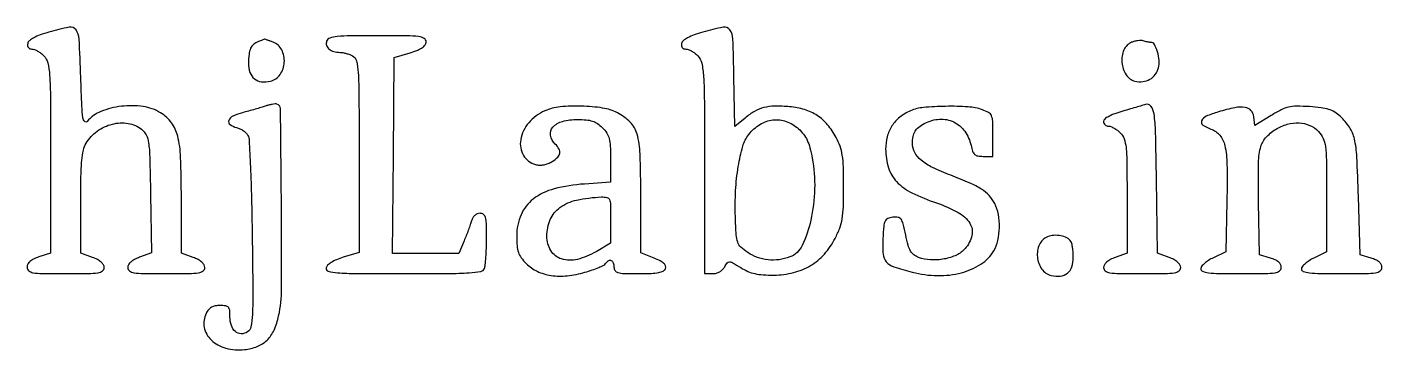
# Model space of a CAD drawing. Extents: x 48 to 1278, y 120 to 1454.
# Drawn here: x 874 to 1278, y 120.3 to 216.6 of the extents above; entities that cross this region are included whole.
import ezdxf

# ---------------------------------------------------------------- set-up
doc = ezdxf.new("R2010")
doc.units = 0

msp = doc.modelspace()

# ---------------------------------------------------------------- linework, layer by layer
for points in [[(880.5, 215.058499, 0.016999), (877.895394, 214.212301, 0.036087), (875.960801, 213.347753, 0.047339), (874.670713, 212.489537, 0.176165), (874.176676, 211.66615, 0.083335), (874.159707, 210.997854, 0.126354), (874.38083, 210.463374, 0.133757), (874.820331, 210.121422, 0.099142), (875.426676, 210, -0.092383), (876.170164, 209.861446, -0.035459), (877.125336, 209.4125, -0.033614), (878.118577, 208.765354, -0.035198), (879, 208, -0.139613), (880.16717, 205.903378, -0.041245), (880.714817, 202.232377, -0.015171), (880.955705, 195.412514, -0.001242), (881, 177.577552), (881, 149.155104), (877.5, 148, 0.031843), (875.935325, 147.37062, 0.068898), (874.855362, 146.657365, 0.094198), (874.222799, 145.84516, 0.11902), (874, 144.922448, 0.220721), (874.486009, 143.875128, 0.13486), (875.745489, 143.291792, 0.038131), (878.484128, 143.046267, 0.003297), (885.5, 143, 0.003533), (892.312356, 143.048135, 0.035278), (895.151989, 143.289111, 0.114657), (896.497045, 143.831815, 0.244445), (897, 144.799112, 0.135347), (896.766908, 145.644429, 0.078533), (896.087782, 146.459176, 0.059852), (894.988453, 147.210669, 0.033285), (893.5, 147.86384), (890, 149.129456), (890, 164.160436, -0.00429), (890.067944, 172.07883, -0.018619), (890.323254, 176.76787, -0.031504), (890.803712, 179.850529, -0.079155), (891.635541, 181.960167, -0.104162), (894.893492, 185.520061, -0.094493), (899.422037, 187.617009, -0.099807), (904.18848, 187.837722, -0.132629), (908.139216, 186.090454, -0.107975), (909.510286, 184.379489, -0.081063), (910.222391, 182.066556, -0.027607), (910.564508, 177.888253, -0.002148), (910.813431, 166.678119), (911.126861, 149.17533), (907.563431, 147.886776, 0.032346), (906.041796, 147.222449, 0.059489), (904.924219, 146.465804, 0.07874), (904.236179, 145.648358, 0.136462), (904, 144.799112, 0.244445), (904.502955, 143.831815, 0.114657), (905.848011, 143.289111, 0.035278), (908.687644, 143.048135, 0.003533), (915.5, 143, 0.003533), (922.312356, 143.048135, 0.035278), (925.151989, 143.289111, 0.114657), (926.497045, 143.831815, 0.244445), (927, 144.799112, 0.135347), (926.766908, 145.644429, 0.078533), (926.087782, 146.459176, 0.059852), (924.988453, 147.210669, 0.033285), (923.5, 147.86384), (920, 149.129456), (920, 165.596847, 0.008867), (919.785194, 177.708245, 0.050987), (918.907943, 184.054852, 0.099699), (917.058802, 188.003354, 0.096944), (913.810176, 190.974365, 0.1017), (908.585121, 192.850958, 0.064805), (902.104361, 192.933093, 0.066238), (896.002556, 191.381287, 0.125157), (891.927167, 188.407724, -0.457199), (891.18935, 188.391702, -0.148473), (890.658212, 189.519711, -0.025532), (890.329277, 193.000459, -0.002404), (890, 201.579994, 0.004617), (889.510047, 213.023986, 0.141416), (888.585062, 215.698371, 0.295266), (886.557556, 216.514355, 0.022139)], [(1075.5, 215.058499, 0.016999), (1072.895394, 214.212301, 0.036087), (1070.960801, 213.347753, 0.047339), (1069.670713, 212.489537, 0.176165), (1069.176676, 211.66615, 0.083335), (1069.159707, 210.997854, 0.126354), (1069.38083, 210.463374, 0.133757), (1069.820331, 210.121422, 0.099142), (1070.426676, 210, -0.092383), (1071.170164, 209.861446, -0.035459), (1072.125336, 209.4125, -0.033614), (1073.118577, 208.765354, -0.035198), (1074, 208, -0.144954), (1075.178466, 205.829935, -0.037508), (1075.718254, 201.844246, -0.013825), (1075.956893, 194.385403, -0.001084), (1076, 174.5), (1076, 143), (1078.464816, 143, 0.067354), (1079.53263, 143.144499, 0.063204), (1080.548715, 143.568418, 0.064375), (1081.409997, 144.223258, 0.075333), (1082.024055, 145.044948, -0.040062), (1082.797817, 146.248204, -0.247627), (1083.443321, 146.547179, -0.119465), (1084.348694, 146.277452, -0.007131), (1086.809239, 144.797135, 0.036357), (1088.93577, 143.681397, 0.047369), (1091.024197, 142.998933, 0.040194), (1093.457802, 142.653919, 0.017944), (1096.694993, 142.574258, 0.058556), (1102.543314, 143.328499, 0.073554), (1107.587406, 145.414176, 0.075087), (1111.734036, 148.828296, 0.064396), (1114.94524, 153.487301, 0.02902), (1116.330978, 156.616918, 0.048959), (1117.070898, 159.387493, 0.033592), (1117.408845, 162.897855, 0.007323), (1117.495023, 168.978377, 0.007306), (1117.406771, 174.828745, 0.030212), (1117.088686, 178.349564, 0.046114), (1116.430637, 181.007863, 0.038831), (1115.267663, 183.665785, 0.053434), (1112.703043, 187.440002, 0.071397), (1109.605886, 190.181934, 0.071438), (1105.864044, 191.94102, 0.053571), (1101.387821, 192.80086, 0.023823), (1096.91781, 192.957826, 0.058988), (1093.673021, 192.532368, 0.069084), (1090.930898, 191.417479, 0.043876), (1088.104184, 189.434211), (1085.054223, 186.867838), (1084.777112, 201.671366, 0.004595), (1084.459055, 213.06544, 0.143194), (1083.576656, 215.714405, 0.29801), (1081.577078, 216.525915, 0.021605)], [(943, 212.271109, 0.084061), (941.576564, 211.434307, 0.110528), (940.665597, 210.239587, 0.079915), (940.171615, 208.467093, 0.027053), (940.015313, 205.785184, 0.083598), (940.465258, 203.043915, 0.139789), (941.789068, 201.138792, 0.143742), (943.887801, 200.250926, 0.090393), (946.564276, 200.426776, 0.180683), (949.42466, 202.398036, 0.136615), (950.701207, 206.026084, 0.13764), (949.915471, 209.771559, 0.183811), (947.342274, 212.059967, 0.004926), (946.381303, 212.414532, 0.007565), (945.541775, 212.700675, 0.003218), (944.823833, 212.928218, 0.177847), (944.6849, 212.921053, -0.008458), (944.55618, 212.868649, -0.000387), (944.113689, 212.697566, -0.000645), (943.588082, 212.495593, -0.000463)], [(963.322898, 212.399075, 0.168845), (963.283244, 211.155339, 0.142227), (964.014706, 210.051509, 0.106255), (965.444033, 209.286734, 0.067892), (967.315741, 209.015313, -0.043396), (968.15029, 208.935648, -0.02281), (969.166297, 208.700413, -0.022516), (970.192499, 208.36244, -0.032066), (971.065741, 207.964816, -0.216367), (972.210318, 206.469266, -0.040599), (972.724214, 202.972466, -0.015033), (972.958049, 196.236472, -0.001159), (973, 178.140384), (973, 149.351135), (968.254416, 147.877386, 0.024291), (966.280719, 147.157644, 0.040276), (964.70868, 146.341695, 0.049453), (963.618834, 145.499181, 0.157181), (963.181092, 144.701818, 0.394165), (963.792513, 143.728058, 0.046475), (966.553415, 143.264639, 0.016866), (972.155539, 143.04219, 0.001489), (986.319687, 143, 0.001825), (999.67906, 143.048757, 0.014579), (1005.836139, 143.273318, 0.026518), (1009.304113, 143.68669, 0.264076), (1010.393011, 144.581787, 0.066985), (1010.630699, 145.584999, 0.007881), (1010.821697, 147.878025, 0.009324), (1010.955585, 150.625466, 0.007511), (1011, 153.581787, 0.006185), (1010.946169, 157.933468, 0.057593), (1010.684869, 159.790391, 0.171869), (1010.094275, 160.662483, 0.160126), (1009.067388, 161, 0.096477), (1008.243731, 160.839578, 0.084379), (1007.496138, 160.378052, 0.078159), (1006.897971, 159.658233, 0.066668), (1006.509452, 158.75, -0.015291), (1006.161052, 157.630303, -0.005508), (1005.599597, 156.059375, -0.005458), (1004.946294, 154.350663, -0.006453), (1004.29019, 152.75), (1002.696251, 149), (992.833021, 149), (982.969791, 149), (983.234895, 178.25), (983.5, 207.5), (988.25, 208.926304, 0.019645), (990.472493, 209.690033, 0.057506), (991.903326, 210.444358, 0.092733), (992.714538, 211.254904, 0.151358), (993, 212.176304, 0.272532), (992.409474, 213.179241, 0.095707), (990.757976, 213.718625, 0.028657), (987.265269, 213.954914, 0.002563), (978.468615, 214, 0.00332), (970.391584, 213.946366, 0.023012), (966.441823, 213.711888, 0.048977), (964.240168, 213.258283, 0.229751)], [(1203.378419, 212.0172, 0.196943), (1201.070987, 209.765789, 0.124225), (1200.456995, 205.999321, 0.122543), (1201.703202, 202.35461, 0.190133), (1204.37149, 200.442898, 0.089931), (1206.67977, 200.289114, 0.100636), (1208.79698, 200.975381, 0.103376), (1210.436496, 202.413544, 0.100033), (1211.386606, 204.404224, 0.084037), (1211.560308, 206.62022, 0.050584), (1211.059686, 209.215788, 0.051659), (1210.160548, 211.373395, 0.274801), (1209.106538, 212, -0.033303), (1208.651658, 212.030332, -0.014209), (1208.049358, 212.128507, -0.013986), (1207.410744, 212.26995, -0.017863), (1206.831787, 212.43747, 0.077542), (1206.171933, 212.545722, 0.032245), (1205.267998, 212.494472, 0.030934), (1204.288499, 212.313246, 0.034865)], [(945, 192.970533, -0.009139), (943.748624, 192.564097, -0.003455), (941.985937, 192.040285, -0.003421), (940.060364, 191.496775, -0.004167), (938.25, 191.015323, 0.04459), (935.381608, 189.998365, 0.191863), (934.155322, 188.712903, 0.347226), (934.51211, 187.498156, 0.092969), (936.471135, 186.596601, -0.05038), (937.483367, 186.231027, -0.040732), (938.481503, 185.647979, -0.042213), (939.320447, 184.949243, -0.078415), (939.844834, 184.238193, -0.107614), (940.217419, 182.862719, -0.001746), (940.592808, 174.818898, -0.004471), (940.914159, 165.426464, -0.002941), (941.123699, 154.613376, -0.001318), (941.306817, 137.748468, -0.013892), (941.172011, 130.857409, -0.031375), (940.759874, 127.128301, -0.211432), (939.75, 125.618491, -0.141904), (937.827263, 125.060154, -0.179244), (936.102619, 125.697594, -0.139113), (934.908442, 127.498266, -0.077438), (934.5, 130.119674, 0.023136), (934.40894, 132.086529, 0.158411), (934.030312, 132.965505, 0.181943), (933.236229, 133.388954, 0.032498), (931.529533, 133.5, 0.047086), (930.096839, 133.364781, 0.081921), (928.978677, 132.954488, 0.087556), (928.100935, 132.230314, 0.061029), (927.390911, 131.156915, 0.165235), (926.824109, 126.983268, 0.156141), (928.894221, 123.214695, 0.12493), (933.253083, 120.775779, 0.090987), (938.812265, 120.329629, 0.069217), (942.642439, 121.265335, 0.100392), (945.549411, 123.161315, 0.093093), (947.632692, 126.160527, 0.052458), (949.016983, 130.385408, 0.052192), (949.895562, 138.525306, 0.002852), (949.831767, 164.294455, 0.000729), (949.562453, 192.238938, 0.341156), (948.5, 193.583732, 0.08411), (947.954804, 193.625674, 0.020602), (947.059375, 193.506565, 0.020522), (946.030468, 193.282441, 0.019204)], [(1028.415186, 191.578588, 0.11346), (1023.600866, 188.019494, 0.134027), (1021.186667, 182.914965, 0.176594), (1022.005056, 178.266594, 0.20298), (1025.579512, 175.5694, 0.053837), (1026.854537, 175.391886, 0.05242), (1028.149909, 175.487892, 0.051566), (1029.416409, 175.854501, 0.048847), (1030.605889, 176.477424, 0.045304), (1032.252044, 177.783167, 0.160935), (1032.878216, 178.955621, 0.181027), (1032.646619, 180.181136, 0.060184), (1031.5, 181.642857, -0.151732), (1030.116364, 184.273337, -0.232967), (1030.801259, 186.70351, -0.147526), (1033.65235, 188.433468, -0.063195), (1038.116883, 189, -0.022096), (1040.737696, 188.884124, -0.057753), (1042.581032, 188.503264, -0.070072), (1044.073813, 187.76545, -0.046644), (1045.545455, 186.545455, -0.051532), (1046.851373, 184.938529, -0.080904), (1047.5722, 183.31567, -0.05279), (1047.911093, 181.089281, -0.011394), (1048, 177.188347), (1048, 170.285786), (1040.168101, 169.748976, 0.045906), (1031.173256, 168.295719, 0.100867), (1024.935598, 165.259607, 0.128398), (1021.295462, 160.582498, 0.101841), (1020, 154.288218, 0.018698), (1020.113699, 151.248825, 0.063932), (1020.510694, 149.31495, 0.077451), (1021.337028, 147.745973, 0.036528), (1022.837424, 146.00873, 0.087852), (1026.130501, 143.706426, 0.07208), (1030.248363, 142.473206, 0.063112), (1035.049437, 142.372316, 0.044495), (1040.352465, 143.414087, 0.012468), (1042.520977, 144.103574, 0.016685), (1044.448307, 144.842587, 0.013888), (1045.991974, 145.545488, 0.141472), (1046.50812, 146.013139, -0.107866), (1047.307714, 146.840265, -0.248319), (1048.143357, 146.92464, -0.213004), (1048.780155, 146.261185, -0.086506), (1049, 145, 0.148557), (1049.326238, 143.926207, 0.181113), (1050.174126, 143.317631, 0.060081), (1051.995796, 143.053139, 0.006042), (1056.393011, 143, 0.009209), (1060.109007, 143.068444, 0.037828), (1062.345644, 143.321026, 0.069256), (1063.698888, 143.779053, 0.187071), (1064.368497, 144.517906, 0.177626), (1064.380156, 145.304404, 0.123714), (1063.886677, 146.052803, 0.06891), (1062.795032, 146.806185, 0.021469), (1060.975486, 147.626485), (1057, 149.217159), (1057, 166.15824, 0.00802), (1056.79801, 178.749761, 0.060566), (1055.892511, 184.61931, 0.125188), (1053.844184, 188.170979, 0.081893), (1050.019231, 190.990189, 0.079838), (1045.632777, 192.406935, 0.03147), (1039.294295, 192.97989, 0.031504), (1032.92195, 192.751926, 0.078134)], [(1137.415186, 191.578588, 0.066536), (1134.231834, 189.655114, 0.080459), (1131.896689, 187.065772, 0.07989), (1130.487026, 183.855941, 0.06448), (1130.014742, 180.115141, 0.074715), (1130.861583, 174.599564, 0.11477), (1133.293796, 170.448819, 0.08954), (1137.810422, 167.130629, 0.032343), (1145.204072, 164.088461, -0.042507), (1151.668947, 161.273688, -0.129958), (1155.126338, 158.026399, -0.199985), (1155.724378, 154.401205, -0.120351), (1153.717004, 150.457386, -0.108783), (1151.17301, 148.548527, -0.060536), (1147.460052, 147.375191, -0.058624), (1143.40679, 147.098972, -0.080102), (1139.832552, 147.856812, -0.07231), (1138.415664, 148.655259, -0.097832), (1137.45072, 149.759411, -0.06377), (1136.723221, 151.500411, -0.015939), (1135.999528, 154.502274, 0.009585), (1135.222897, 157.913384, 0.095917), (1134.610243, 159.234299, 0.200593), (1133.721043, 159.778663, 0.067235), (1132.166976, 159.808411, 0.067954), (1130.632855, 159.415331, 0.189983), (1129.843789, 158.662324, 0.08809), (1129.451401, 157.172684, 0.008418), (1129.2064, 153.408629, 0.029713), (1129.258297, 148.79388, 0.163823), (1130.202738, 146.531191, 0.133429), (1132.431434, 145.053975, 0.017314), (1137.959849, 143.431774, 0.058143), (1145.476428, 142.413594, 0.068918), (1152.587061, 143.264755, 0.078361), (1158.427754, 145.825245, 0.118826), (1162.25, 149.809121, 0.077613), (1163.468889, 152.92177, 0.049279), (1163.93534, 156.795299, 0.049171), (1163.634608, 160.698315, 0.075666), (1162.551112, 163.90116, 0.066318), (1160.882769, 166.28976, 0.064241), (1158.630929, 168.187829, 0.041334), (1155.182261, 170.024779, 0.011031), (1149.410589, 172.361885, -0.02094), (1143.991251, 174.682334, -0.061256), (1140.572434, 176.867879, -0.095415), (1138.675048, 179.169669, -0.12687), (1138.015313, 181.788955, -0.041271), (1138.206161, 183.948559, -0.093691), (1138.777418, 185.477943, -0.094022), (1139.866031, 186.689978, -0.041771), (1141.684259, 187.850296, -0.105976), (1146.093703, 189.086551, -0.127857), (1150.303485, 188.267536, -0.126783), (1153.606418, 185.492828, -0.103222), (1155.471492, 181.25, 0.03115), (1155.957138, 179.500144, 0.12681), (1156.562278, 178.587045, 0.141717), (1157.493583, 178.13523, 0.042559), (1159.079455, 178), (1162, 178), (1162, 184.402175, 0.00821), (1161.932547, 188.509997, 0.091429), (1161.584156, 190.103929, 0.167165), (1160.73695, 191.052892, 0.043852), (1158.850777, 191.902175, 0.068136), (1154.614319, 192.758158, 0.019603), (1147.914013, 192.919705, 0.019006), (1141.270362, 192.566582, 0.080055)], [(1207.5, 193.467582, -0.014867), (1206.844663, 193.249751, -0.001202), (1205.104687, 192.732845, -0.001619), (1203.025172, 192.127813, -0.001243), (1200.75, 191.479957, 0.017595), (1198.351431, 190.711341, 0.035647), (1196.539654, 189.909717, 0.044994), (1195.338223, 189.126437, 0.229696), (1195, 188.429042, 0.104101), (1195.114772, 187.883764, 0.098999), (1195.440625, 187.419781, 0.096675), (1195.927431, 187.108833, 0.094196), (1196.5, 187, -0.095343), (1197.214566, 186.862493, -0.034745), (1198.146875, 186.4125, -0.032922), (1199.123995, 185.765364, -0.033666), (1200, 185, -0.111656), (1201.114803, 183.233686, -0.058914), (1201.690952, 180.692139, -0.023721), (1201.947129, 176.264909, -0.002592), (1202, 166.064728), (1202, 149.129456), (1198.5, 147.86384, 0.033285), (1197.011547, 147.210669, 0.059852), (1195.912218, 146.459176, 0.078533), (1195.233092, 145.644429, 0.135347), (1195, 144.799112, 0.244445), (1195.502955, 143.831815, 0.114657), (1196.848011, 143.289111, 0.035278), (1199.687644, 143.048135, 0.003533), (1206.5, 143, 0.003533), (1213.312356, 143.048135, 0.035278), (1216.151989, 143.289111, 0.114657), (1217.497045, 143.831815, 0.244445), (1218, 144.799112, 0.135013), (1217.767834, 145.643234, 0.078465), (1217.091373, 146.457177, 0.059958), (1215.997509, 147.207138, 0.033576), (1214.518977, 147.856977), (1211.037954, 149.115732), (1210.768977, 171.225155, 0.002718), (1210.523315, 185.180221, 0.030731), (1210.056928, 190.68761, 0.124144), (1209.102952, 192.989079, 0.331795)], [(1229.25, 191.260156, 0.027861), (1225.579212, 189.950499, 0.191989), (1224.241649, 188.633186, 0.361852), (1224.611438, 187.35071, 0.065156), (1227.005733, 186.147846, -0.139275), (1229.659027, 184.284711, -0.116459), (1231.160939, 181.175152, -0.051222), (1231.802072, 175.65983, -0.007898), (1231.775336, 164.624854), (1231.5, 149.513186), (1227.75, 147.748724, 0.030327), (1226.314452, 146.963688, 0.038527), (1225.101562, 146.064258, 0.042543), (1224.246975, 145.184115, 0.173107), (1224, 144.49213, 0.309951), (1224.532858, 143.715125, 0.061288), (1226.260548, 143.281086, 0.026837), (1229.508599, 143.053192, 0.004097), (1236, 143, 0.00323), (1243.230443, 143.046716, 0.035133), (1246.133045, 143.288653, 0.119766), (1247.488193, 143.848535, 0.239584), (1248, 144.85534, 0.120605), (1247.787821, 145.722186, 0.09578), (1247.186624, 146.479349, 0.071819), (1246.176448, 147.12023, 0.035756), (1244.75, 147.641692), (1241.5, 148.572705), (1241.224515, 164.304475, -0.006427), (1241.172344, 175.512276, -0.055483), (1241.765236, 180.468849, -0.120827), (1243.30417, 183.495507, -0.07825), (1246.313822, 186.049773, -0.067098), (1249.786444, 187.573795, -0.082389), (1253.299577, 187.980156, -0.090322), (1256.498919, 187.233067, -0.102051), (1259.075686, 185.420762, -0.07906), (1260.478516, 183.355457, -0.078557), (1261.174965, 180.952232, -0.028975), (1261.449614, 176.880116, -0.002352), (1261.5, 166.170762), (1261.5, 149.5), (1257.75, 147.667642, 0.028404), (1256.314339, 146.862135, 0.036515), (1255.101562, 145.957107, 0.039741), (1254.242346, 145.083801, 0.176248), (1254, 144.417642, 0.323427), (1254.527073, 143.688051, 0.050536), (1256.36619, 143.279534, 0.025063), (1259.692419, 143.054752, 0.00434), (1266, 143, 0.00323), (1273.230443, 143.046716, 0.035133), (1276.133045, 143.288653, 0.119766), (1277.488193, 143.848535, 0.239584), (1278, 144.85534, 0.120583), (1277.787857, 145.722208, 0.095865), (1277.186814, 146.47905, 0.071865), (1276.176707, 147.119401, 0.035747), (1274.75, 147.640282), (1271.5, 148.569885), (1270.99371, 166.034942, 0.00523), (1270.526261, 177.881063, 0.043401), (1269.794191, 183.205109, 0.089202), (1268.327181, 186.662135, 0.059946), (1265.559516, 189.954664, 0.05152), (1263.923304, 191.196184, 0.060557), (1262.15149, 191.99846, 0.044934), (1259.842947, 192.501151, 0.015253), (1256.41957, 192.824224, 0.015156), (1252.560653, 192.952697, 0.057379), (1250.164378, 192.684007, 0.06241), (1247.994409, 191.889562, 0.020144), (1245.010779, 190.197481), (1240.117807, 187.155842), (1239.808903, 189.827921, 0.157148), (1238.958006, 191.698846, 0.176136), (1237.212867, 192.615197, 0.085682), (1234.189992, 192.505943, 0.019983)], [(1103.995329, 186.25, -0.044158), (1105.518251, 184.598887, -0.054124), (1106.61215, 182.8092, -0.044986), (1107.430443, 180.571485, -0.019933), (1108.119883, 177.5, -0.051372), (1108.844629, 168.261811, -0.049214), (1107.693882, 158.931283, -0.053568), (1105.12247, 151.377132, -0.195523), (1101.489338, 147.995946, -0.057198), (1098.249412, 147.171938, -0.059291), (1094.947036, 147.117992, -0.060213), (1091.76985, 147.836446, -0.062475), (1088.897883, 149.286128, -0.038876), (1086.846098, 150.911518, -0.123656), (1085.898832, 152.366653, -0.067747), (1085.465542, 154.552179, -0.006359), (1085.203693, 160.036128, -0.022431), (1085.280033, 167.778496, -0.026956), (1086.069308, 175.016833, -0.028846), (1087.409461, 181.004632, -0.097471), (1089.224176, 184.557864, -0.087425), (1092.540208, 187.524683, -0.110802), (1096.412654, 188.871736, -0.114754), (1100.385323, 188.415076, -0.098959)], [(1048, 159.042154), (1048, 152.084308), (1043.662142, 149.542154, -0.070734), (1038.086264, 147.2576, -0.139031), (1033.334183, 147.393853, -0.182973), (1030.191754, 149.867622, -0.136325), (1029, 154.157407, -0.10138), (1030.021264, 159.14244, -0.136212), (1032.887983, 162.724685, -0.103614), (1037.874436, 164.943421, -0.042617), (1045.25, 165.885001, -0.062804), (1046.90213, 165.746477, -0.24991), (1047.655323, 165.113509, -0.090644), (1047.952609, 163.656917, -0.005135)], [(1178.279917, 153.970585, 0.192319), (1175.889355, 151.703293, 0.13236), (1175.255191, 147.979153, 0.129127), (1176.577212, 144.37267, 0.181118), (1179.372851, 142.442556, 0.088525), (1182.085452, 142.254234, 0.144071), (1184.201768, 143.132704, 0.141219), (1185.532423, 145.03419, 0.083727), (1185.984687, 147.785184, 0.017827), (1185.924839, 149.289143, 0.019659), (1185.758058, 150.736368, 0.01947), (1185.520301, 151.953051, 0.087877), (1185.234687, 152.615219, 0.127238), (1184.071456, 153.667064, 0.072519), (1182.271551, 154.298202, 0.067305), (1180.211146, 154.41797, 0.075793)]]:
    msp.add_lwpolyline(points, format="xyb", close=True)

doc.saveas('drawing.dxf')
